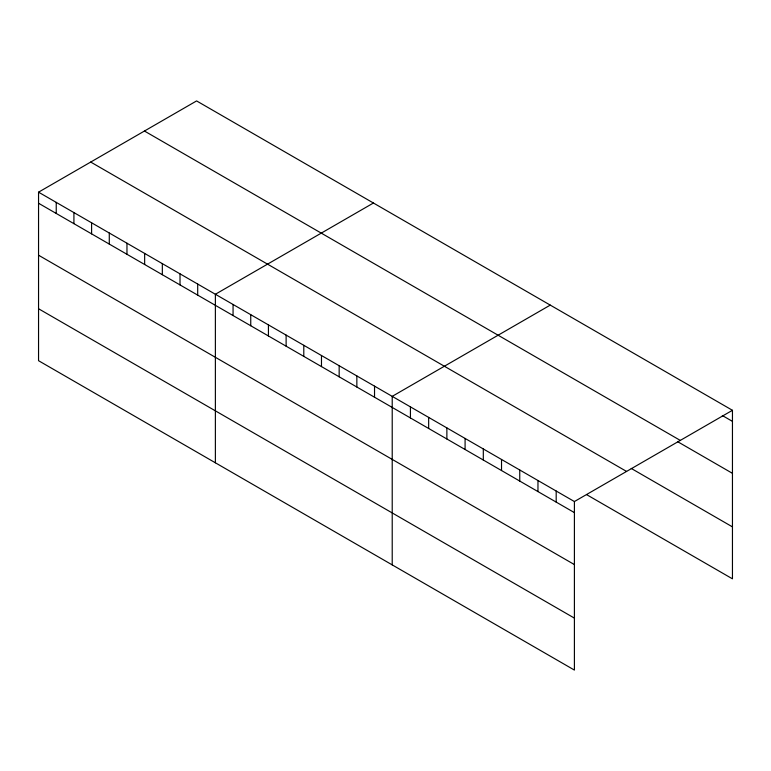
<?xml version="1.0" encoding="UTF-8"?>
<svg xmlns="http://www.w3.org/2000/svg" width="771" height="771" viewBox="0 0 771 771"><rect width="100%" height="100%" fill="white"/><g stroke="black" fill="none" stroke-linecap="round" stroke-linejoin="round"><path stroke-width="1.16" d="M38.55 192.172L574.405 501.545L574.405 670.076L38.55 360.703L38.55 192.172L196.595 100.924L732.45 410.297L732.45 578.828L586.702 494.683M373.424 203.014L215.379 294.262L215.379 462.802M550.263 305.104L392.217 396.352L392.217 564.892M574.405 501.545L732.45 410.297M722.331 415.53L732.45 421.371M144.437 131.031L680.292 440.405M677.796 441.773L732.45 473.336M631.237 468.431L732.45 526.872M90.708 162.055L626.563 471.428M38.55 203.245L574.405 512.619M38.55 255.211L574.405 564.584M38.55 308.747L574.405 618.12M556.19 491.021L556.19 502.094M537.965 480.506L537.965 491.58M519.75 469.982L519.75 481.065M501.526 459.468L501.526 470.541M483.311 448.944L483.311 460.027M465.086 438.429L465.086 449.503M446.872 427.915L446.872 438.988M428.657 417.39L428.657 428.464M410.432 406.876L410.432 417.949M374.533 386.146L374.533 397.219M356.848 375.94L356.848 387.013M339.163 365.724L339.163 376.807M321.478 355.518L321.478 366.591M303.793 345.312L303.793 356.385M286.118 335.096L286.118 346.179M268.433 324.89L268.433 335.963M250.748 314.684L250.748 325.757M233.064 304.468L233.064 315.551M197.694 284.056L197.694 295.129M180.019 273.84L180.019 284.923M162.334 263.634L162.334 274.707M144.649 253.428L144.649 264.501M126.964 243.212L126.964 254.295M109.28 233.006L109.28 244.079M91.595 222.8L91.595 233.873M73.92 212.584L73.92 223.667M56.235 202.378L56.235 213.451"/></g></svg>
